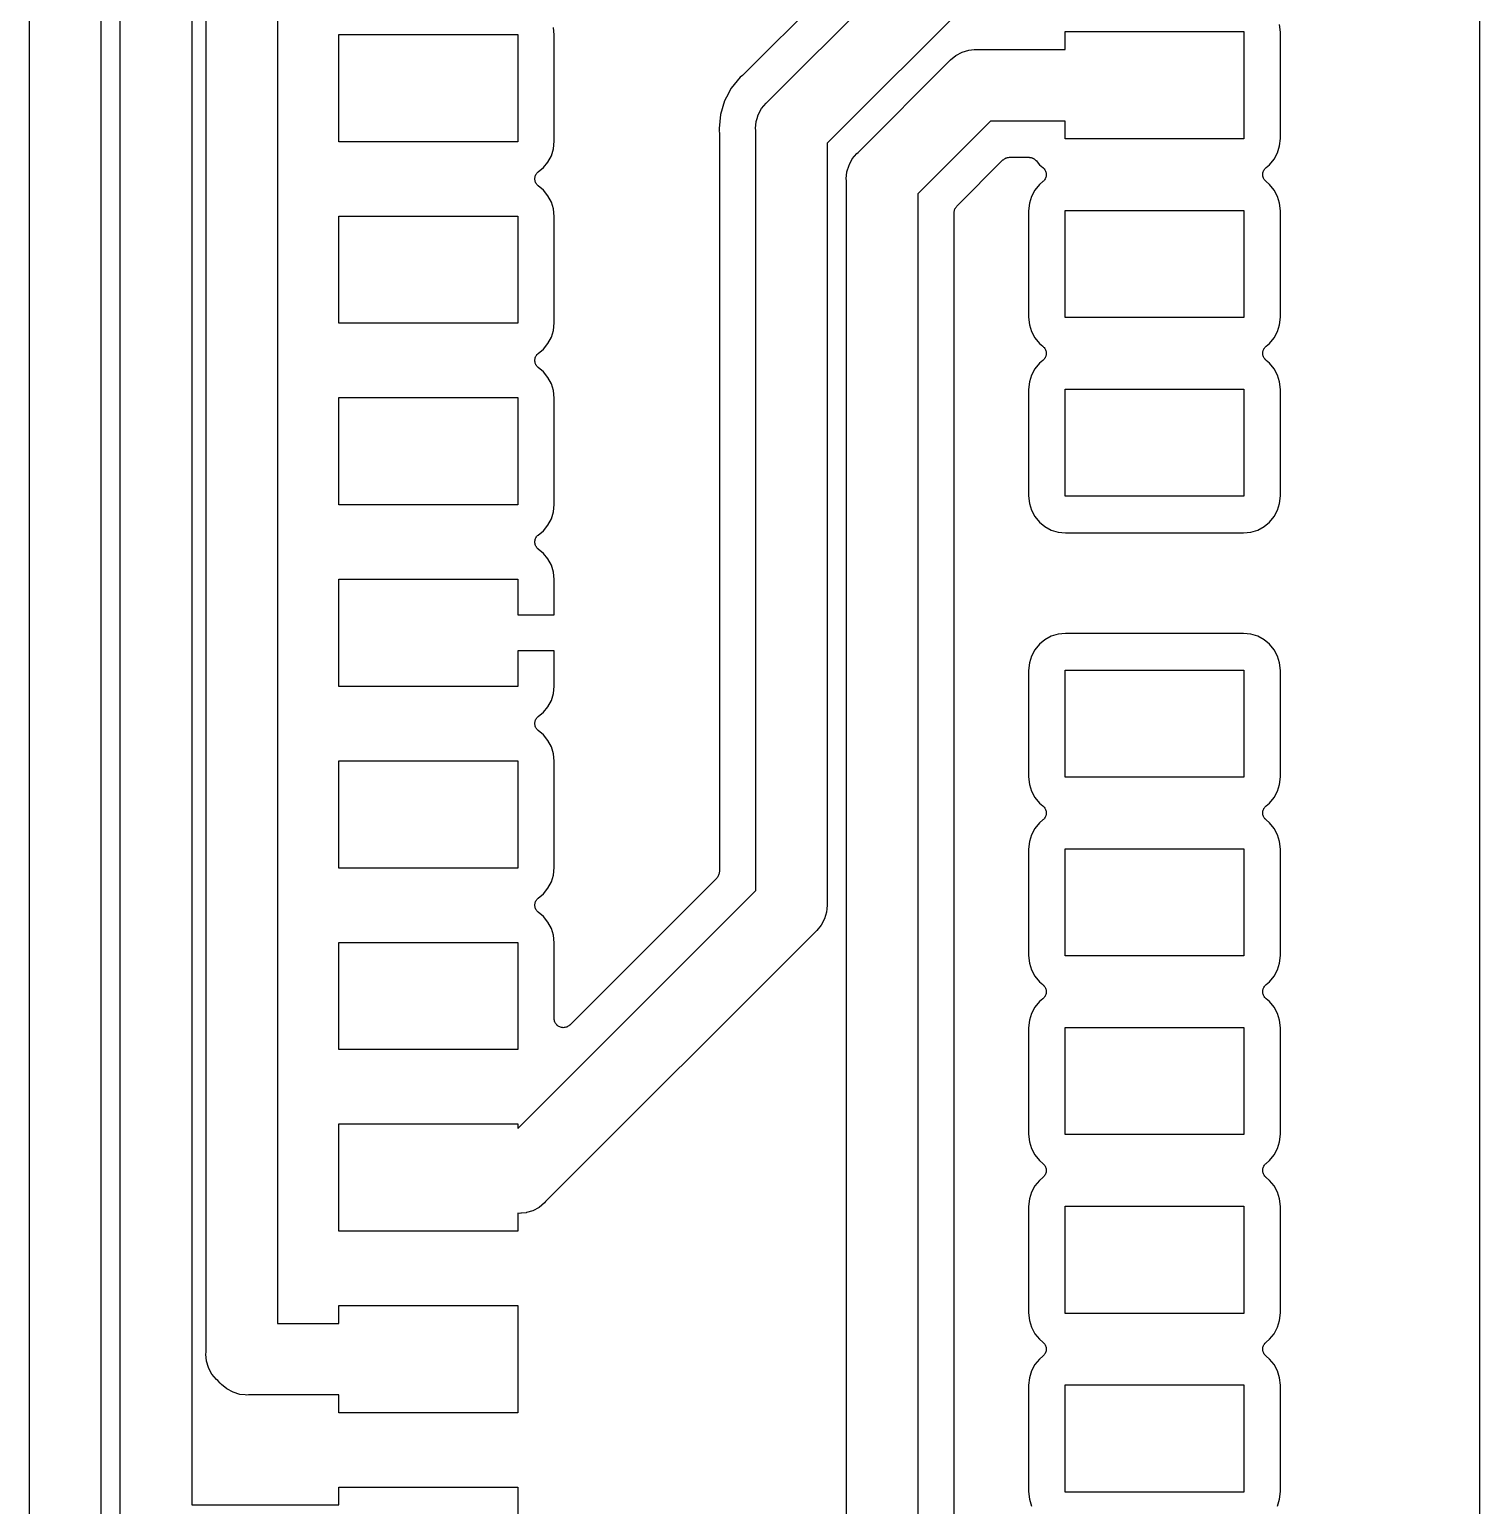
# Model space of a CAD drawing. Extents: x 85.6 to 143, y -120.1 to -61.5.
# Drawn here: x 122.69 to 142.98, y -104.92 to -84.27 of the extents above; entities that cross this region are included whole.
import ezdxf

# ---------------------------------------------------------------- set-up
doc = ezdxf.new("R2010")
doc.units = 0
doc.header["$MEASUREMENT"] = 0
doc.layers.add('BLACK', color=7, linetype='CONTINUOUS')

msp = doc.modelspace()

# ---------------------------------------------------------------- linework, layer by layer
at = {"layer": 'BLACK', "linetype": 'CONTINUOUS'}
for p, q in [((142.977, -61.62), (142.977, -119.99)), ((123.96, -105.385), (123.96, -71.1446)), ((124.96, -71.62), (124.96, -104.91)), ((125.16, -102.775), (125.16, -72.4845)), ((126.16, -72.82), (126.16, -102.37)), ((123.69, -78.2346), (123.69, -113.8)), ((122.69, -114.275), (122.69, -78.4171)), ((135.703, -81.8767), (132.677, -84.9028)), ((133.014, -85.2841), (136.084, -82.2138)), ((136.662, -83.05), (133.85, -85.8621)), ((130.031, -84.3462), (130.021, -84.2404)), ((140.191, -84.3062), (140.181, -84.2004)), ((127.02, -85.84), (127.02, -84.34)), ((127.02, -84.34), (129.52, -84.34)), ((129.52, -84.34), (129.52, -85.84)), ((130.031, -85.8338), (130.031, -84.3462)), ((137.18, -84.55), (137.18, -84.3)), ((137.18, -84.3), (139.68, -84.3)), ((139.68, -84.3), (139.68, -85.8)), ((140.191, -85.7938), (140.191, -84.3062)), ((135.575, -84.6947), (135.651, -84.6323)), ((135.651, -84.6323), (135.738, -84.5858)), ((135.738, -84.5858), (135.832, -84.5572)), ((135.832, -84.5572), (135.905, -84.55)), ((135.905, -84.55), (135.93, -84.5476)), ((135.93, -84.5476), (135.955, -84.55)), ((135.955, -84.55), (137.18, -84.55)), ((134.284, -85.9891), (135.559, -84.7138)), ((135.559, -84.7138), (135.575, -84.6947)), ((132.634, -84.9388), (132.508, -85.0923)), ((132.667, -84.9112), (132.634, -84.9388)), ((132.671, -84.9074), (132.667, -84.9112)), ((132.675, -84.9041), (132.671, -84.9074)), ((132.677, -84.9028), (132.675, -84.9041)), ((132.414, -85.2674), (132.357, -85.4574)), ((132.44, -85.2187), (132.414, -85.2674)), ((132.508, -85.0923), (132.44, -85.2187)), ((132.357, -85.4574), (132.337, -85.655)), ((132.87, -85.5164), (132.886, -85.4627)), ((132.886, -85.4627), (132.932, -85.3759)), ((132.932, -85.3759), (132.995, -85.2997)), ((132.995, -85.2997), (133.014, -85.2841)), ((132.337, -85.655), (132.341, -85.6983)), ((132.848, -85.655), (132.857, -85.557)), ((132.85, -85.6796), (132.848, -85.655)), ((132.85, -96.3129), (132.85, -85.6796)), ((132.857, -85.557), (132.87, -85.5164)), ((136.137, -85.55), (135.12, -86.5671)), ((137.18, -85.55), (136.137, -85.55)), ((137.18, -85.8), (137.18, -85.55)), ((129.52, -85.84), (127.02, -85.84)), ((130.021, -85.9396), (130.031, -85.8338)), ((132.341, -85.6983), (132.342, -85.7001)), ((132.342, -85.7001), (132.341, -85.7054)), ((132.341, -85.7054), (132.342, -85.7108)), ((132.342, -85.7108), (132.342, -96.0499)), ((133.85, -85.8621), (133.85, -96.4954)), ((139.68, -85.8), (137.18, -85.8)), ((140.181, -85.8996), (140.191, -85.7938)), ((129.944, -86.1236), (129.992, -86.0353)), ((129.992, -86.0353), (130.021, -85.9396)), ((134.161, -86.1582), (134.202, -86.0809)), ((134.202, -86.0809), (134.265, -86.0047)), ((134.265, -86.0047), (134.284, -85.9891)), ((135.665, -86.7403), (136.31, -86.0952)), ((136.31, -86.0952), (136.311, -86.0949)), ((136.311, -86.0949), (136.312, -86.094)), ((136.311, -86.0949), (136.311, -86.0949)), ((136.311, -86.0949), (136.311, -86.0949)), ((136.312, -86.094), (136.321, -86.0866)), ((136.321, -86.0866), (136.33, -86.0792)), ((136.33, -86.0789), (136.331, -86.0785)), ((136.33, -86.0792), (136.33, -86.0789)), ((136.331, -86.0785), (136.341, -86.0731)), ((136.341, -86.0731), (136.352, -86.0676)), ((136.352, -86.0674), (136.353, -86.0671)), ((136.352, -86.0676), (136.352, -86.0674)), ((136.353, -86.0671), (136.364, -86.0638)), ((136.364, -86.0638), (136.375, -86.0604)), ((136.375, -86.0604), (136.376, -86.0604)), ((136.376, -86.0604), (136.377, -86.0602)), ((136.377, -86.0602), (136.388, -86.0591)), ((136.388, -86.0591), (136.4, -86.058)), ((136.4, -86.058), (136.674, -86.058)), ((136.674, -86.058), (136.676, -86.058)), ((136.676, -86.058), (136.682, -86.0586)), ((136.682, -86.0586), (136.687, -86.0587)), ((136.687, -86.0587), (136.694, -86.06)), ((136.694, -86.06), (136.701, -86.0608)), ((136.701, -86.0608), (136.706, -86.0625)), ((136.706, -86.0625), (136.712, -86.0636)), ((136.712, -86.0636), (136.718, -86.0662)), ((136.718, -86.0662), (136.725, -86.0683)), ((136.725, -86.0683), (136.729, -86.071)), ((136.729, -86.071), (136.735, -86.0731)), ((136.735, -86.0731), (136.74, -86.0769)), ((136.74, -86.0769), (136.746, -86.0802)), ((136.746, -86.0802), (136.751, -86.0838)), ((136.751, -86.0838), (136.755, -86.0869)), ((136.755, -86.0869), (136.76, -86.0917)), ((136.76, -86.0917), (136.765, -86.0961)), ((136.765, -86.0961), (136.769, -86.1005)), ((140.041, -86.1609), (140.104, -86.0836)), ((140.104, -86.0836), (140.152, -85.9953)), ((140.152, -85.9953), (140.181, -85.8996)), ((129.771, -86.3111), (129.775, -86.2999)), ((129.775, -86.2999), (129.776, -86.2996)), ((129.776, -86.2993), (129.783, -86.2893)), ((129.776, -86.2996), (129.776, -86.2993)), ((129.783, -86.2893), (129.789, -86.2793)), ((129.789, -86.2793), (129.79, -86.2791)), ((129.79, -86.2787), (129.798, -86.2704)), ((129.79, -86.2791), (129.79, -86.2787)), ((129.798, -86.2704), (129.807, -86.2618)), ((129.807, -86.2618), (129.881, -86.2009)), ((129.881, -86.2009), (129.944, -86.1236)), ((134.118, -86.36), (134.127, -86.262)), ((134.127, -86.262), (134.156, -86.1677)), ((134.156, -86.1677), (134.161, -86.1582)), ((136.769, -86.1005), (136.773, -86.1044)), ((136.773, -86.1044), (136.819, -86.161)), ((136.819, -86.161), (136.869, -86.2018)), ((136.869, -86.2018), (136.87, -86.2025)), ((136.87, -86.2025), (136.87, -86.2025)), ((136.87, -86.2025), (136.87, -86.2025)), ((136.87, -86.2025), (136.87, -86.203)), ((136.87, -86.203), (136.879, -86.2117)), ((136.879, -86.2117), (136.887, -86.2201)), ((136.887, -86.2201), (136.887, -86.2204)), ((136.887, -86.2204), (136.888, -86.2207)), ((136.888, -86.2207), (136.894, -86.2309)), ((136.894, -86.2309), (136.901, -86.2408)), ((136.901, -86.2408), (136.901, -86.2412)), ((136.901, -86.2412), (136.901, -86.2415)), ((136.901, -86.2415), (136.906, -86.2527)), ((136.906, -86.2527), (136.91, -86.2638)), ((136.91, -86.2638), (136.91, -86.2641)), ((136.91, -86.2641), (136.91, -86.2645)), ((136.91, -86.2645), (136.912, -86.2763)), ((136.912, -86.2763), (136.915, -86.2881)), ((136.915, -86.2881), (136.915, -86.2885)), ((136.915, -86.2885), (136.915, -86.2889)), ((136.915, -86.2889), (136.915, -86.3008)), ((136.915, -86.3008), (136.915, -86.3129)), ((139.945, -86.2863), (139.948, -86.2745)), ((139.945, -86.2867), (139.945, -86.2863)), ((139.945, -86.2871), (139.945, -86.2867)), ((139.945, -86.2991), (139.945, -86.2871)), ((139.945, -86.3111), (139.945, -86.2991)), ((139.948, -86.2745), (139.95, -86.2628)), ((139.95, -86.2621), (139.955, -86.251)), ((139.95, -86.2625), (139.95, -86.2621)), ((139.95, -86.2628), (139.95, -86.2625)), ((139.955, -86.251), (139.96, -86.2399)), ((139.96, -86.2393), (139.967, -86.2293)), ((139.96, -86.2396), (139.96, -86.2393)), ((139.96, -86.2399), (139.96, -86.2396)), ((139.967, -86.2293), (139.974, -86.2193)), ((139.974, -86.2187), (139.983, -86.2103)), ((139.974, -86.2191), (139.974, -86.2187)), ((139.974, -86.2193), (139.974, -86.2191)), ((139.983, -86.2103), (139.991, -86.2018)), ((139.991, -86.2018), (140.041, -86.1609)), ((129.761, -86.3463), (129.764, -86.3347)), ((129.761, -86.3467), (129.761, -86.3463)), ((129.761, -86.3471), (129.761, -86.3467)), ((129.761, -86.3591), (129.761, -86.3471)), ((129.761, -86.3711), (129.761, -86.3591)), ((129.761, -86.3715), (129.761, -86.3711)), ((129.761, -86.3719), (129.761, -86.3715)), ((129.763, -86.3836), (129.761, -86.3719)), ((129.765, -86.3955), (129.763, -86.3836)), ((129.764, -86.3347), (129.766, -86.3228)), ((129.766, -86.3958), (129.765, -86.3955)), ((129.766, -86.3221), (129.771, -86.3111)), ((129.766, -86.3225), (129.766, -86.3221)), ((129.766, -86.3228), (129.766, -86.3225)), ((129.766, -86.3962), (129.766, -86.3958)), ((129.77, -86.4074), (129.766, -86.3962)), ((129.775, -86.4185), (129.77, -86.4074)), ((129.775, -86.4188), (129.775, -86.4185)), ((129.775, -86.4192), (129.775, -86.4188)), ((129.782, -86.4292), (129.775, -86.4192)), ((129.788, -86.4393), (129.782, -86.4292)), ((129.788, -86.4396), (129.788, -86.4393)), ((129.789, -86.4399), (129.788, -86.4396)), ((129.797, -86.4484), (129.789, -86.4399)), ((129.805, -86.457), (129.797, -86.4484)), ((129.806, -86.4575), (129.805, -86.457)), ((129.806, -86.4576), (129.806, -86.4575)), ((129.806, -86.4575), (129.806, -86.4575)), ((129.807, -86.4582), (129.806, -86.4576)), ((129.881, -86.5191), (129.807, -86.4582)), ((134.12, -86.3846), (134.118, -86.36)), ((134.12, -111.553), (134.12, -86.3846)), ((136.819, -86.4391), (136.756, -86.5164)), ((136.869, -86.3982), (136.819, -86.4391)), ((136.877, -86.3897), (136.869, -86.3982)), ((136.886, -86.3813), (136.877, -86.3897)), ((136.893, -86.3707), (136.886, -86.3807)), ((136.886, -86.3807), (136.886, -86.3809)), ((136.886, -86.3809), (136.886, -86.3813)), ((136.9, -86.3607), (136.893, -86.3707)), ((136.905, -86.3488), (136.9, -86.3601)), ((136.9, -86.3601), (136.9, -86.3604)), ((136.9, -86.3604), (136.9, -86.3607)), ((136.909, -86.3379), (136.905, -86.3488)), ((136.91, -86.3376), (136.909, -86.3379)), ((136.912, -86.3253), (136.91, -86.3372)), ((136.91, -86.3372), (136.91, -86.3376)), ((136.915, -86.3137), (136.912, -86.3253)), ((136.915, -86.3129), (136.915, -86.3133)), ((136.915, -86.3133), (136.915, -86.3137)), ((139.945, -86.3115), (139.945, -86.3111)), ((139.945, -86.3119), (139.945, -86.3115)), ((139.948, -86.3237), (139.945, -86.3119)), ((139.95, -86.3355), (139.948, -86.3237)), ((139.95, -86.3358), (139.95, -86.3355)), ((139.95, -86.3362), (139.95, -86.3358)), ((139.955, -86.3474), (139.95, -86.3362)), ((139.959, -86.3585), (139.955, -86.3474)), ((139.959, -86.3588), (139.959, -86.3585)), ((139.959, -86.3592), (139.959, -86.3588)), ((139.966, -86.3693), (139.959, -86.3592)), ((139.972, -86.3793), (139.966, -86.3693)), ((139.973, -86.3796), (139.972, -86.3793)), ((139.973, -86.3799), (139.973, -86.3796)), ((139.981, -86.3884), (139.973, -86.3799)), ((139.99, -86.397), (139.981, -86.3884)), ((139.99, -86.3975), (139.99, -86.397)), ((139.991, -86.3982), (139.99, -86.3975)), ((139.99, -86.3975), (139.99, -86.3975)), ((139.99, -86.3975), (139.99, -86.3975)), ((140.041, -86.4391), (139.991, -86.3982)), ((140.104, -86.5164), (140.041, -86.4391)), ((129.944, -86.5964), (129.881, -86.5191)), ((129.992, -86.6847), (129.944, -86.5964)), ((130.021, -86.7804), (129.992, -86.6847)), ((135.12, -86.5671), (135.12, -111.735)), ((136.679, -86.7004), (136.669, -86.8062)), ((136.708, -86.6047), (136.679, -86.7004)), ((136.756, -86.5164), (136.708, -86.6047)), ((140.152, -86.6047), (140.104, -86.5164)), ((140.181, -86.7004), (140.152, -86.6047)), ((140.191, -86.8062), (140.181, -86.7004)), ((127.02, -88.38), (127.02, -86.88)), ((127.02, -86.88), (129.52, -86.88)), ((129.52, -86.88), (129.52, -88.38)), ((130.031, -86.8862), (130.021, -86.7804)), ((130.031, -88.3738), (130.031, -86.8862)), ((135.628, -86.8284), (135.629, -86.8167)), ((135.628, -86.8297), (135.628, -86.8284)), ((135.628, -86.8297), (135.628, -86.8297)), ((135.628, -86.8297), (135.628, -86.8297)), ((135.628, -86.8301), (135.628, -86.8297)), ((135.628, -111.704), (135.628, -86.8301)), ((135.629, -86.8167), (135.631, -86.805)), ((135.631, -86.8037), (135.634, -86.7925)), ((135.631, -86.8044), (135.631, -86.8037)), ((135.631, -86.805), (135.631, -86.8044)), ((135.634, -86.7925), (135.638, -86.7813)), ((135.638, -86.7801), (135.644, -86.7698)), ((135.638, -86.7807), (135.638, -86.7801)), ((135.638, -86.7813), (135.638, -86.7807)), ((135.644, -86.7698), (135.649, -86.7595)), ((135.649, -86.7595), (135.65, -86.759)), ((135.65, -86.7584), (135.658, -86.7494)), ((135.65, -86.759), (135.65, -86.7584)), ((135.658, -86.7494), (135.665, -86.7403)), ((136.669, -86.8062), (136.669, -88.2938)), ((137.18, -88.3), (137.18, -86.8)), ((137.18, -86.8), (139.68, -86.8)), ((139.68, -86.8), (139.68, -88.3)), ((140.191, -88.2938), (140.191, -86.8062)), ((136.669, -88.2938), (136.679, -88.3996)), ((139.68, -88.3), (137.18, -88.3)), ((140.181, -88.3996), (140.191, -88.2938)), ((129.52, -88.38), (127.02, -88.38)), ((129.944, -88.6636), (129.992, -88.5753)), ((129.992, -88.5753), (130.021, -88.4796)), ((130.021, -88.4796), (130.031, -88.3738)), ((136.679, -88.3996), (136.708, -88.4953)), ((136.708, -88.4953), (136.756, -88.5836)), ((140.104, -88.5836), (140.152, -88.4953)), ((140.152, -88.4953), (140.181, -88.3996)), ((129.807, -88.8018), (129.881, -88.7409)), ((129.881, -88.7409), (129.944, -88.6636)), ((136.756, -88.5836), (136.819, -88.6609)), ((136.819, -88.6609), (136.869, -88.7018)), ((136.869, -88.7018), (136.87, -88.7025)), ((136.87, -88.7025), (136.87, -88.7025)), ((136.87, -88.7025), (136.87, -88.7025)), ((136.87, -88.7025), (136.87, -88.703)), ((136.87, -88.703), (136.879, -88.7117)), ((136.879, -88.7117), (136.887, -88.7201)), ((136.887, -88.7201), (136.887, -88.7204)), ((136.887, -88.7204), (136.888, -88.7207)), ((136.888, -88.7207), (136.894, -88.7309)), ((136.894, -88.7309), (136.901, -88.7408)), ((136.901, -88.7408), (136.901, -88.7412)), ((136.901, -88.7412), (136.901, -88.7415)), ((136.901, -88.7415), (136.906, -88.7527)), ((136.906, -88.7527), (136.91, -88.7638)), ((136.91, -88.7638), (136.91, -88.7641)), ((136.91, -88.7641), (136.91, -88.7645)), ((136.91, -88.7645), (136.912, -88.7763)), ((136.912, -88.7763), (136.915, -88.7881)), ((139.945, -88.7863), (139.948, -88.7745)), ((139.948, -88.7745), (139.95, -88.7628)), ((139.95, -88.7621), (139.955, -88.751)), ((139.95, -88.7625), (139.95, -88.7621)), ((139.95, -88.7628), (139.95, -88.7625)), ((139.955, -88.751), (139.96, -88.7399)), ((139.96, -88.7393), (139.967, -88.7293)), ((139.96, -88.7396), (139.96, -88.7393)), ((139.96, -88.7399), (139.96, -88.7396)), ((139.967, -88.7293), (139.974, -88.7193)), ((139.974, -88.7187), (139.983, -88.7103)), ((139.974, -88.7191), (139.974, -88.7187)), ((139.974, -88.7193), (139.974, -88.7191)), ((139.983, -88.7103), (139.991, -88.7018)), ((139.991, -88.7018), (140.041, -88.6609)), ((140.041, -88.6609), (140.104, -88.5836)), ((129.761, -88.8863), (129.764, -88.8747)), ((129.761, -88.8867), (129.761, -88.8863)), ((129.761, -88.8871), (129.761, -88.8867)), ((129.761, -88.8991), (129.761, -88.8871)), ((129.761, -88.9111), (129.761, -88.8991)), ((129.761, -88.9115), (129.761, -88.9111)), ((129.761, -88.9119), (129.761, -88.9115)), ((129.763, -88.9236), (129.761, -88.9119)), ((129.765, -88.9355), (129.763, -88.9236)), ((129.764, -88.8747), (129.766, -88.8628)), ((129.766, -88.9358), (129.765, -88.9355)), ((129.766, -88.8621), (129.771, -88.8511)), ((129.766, -88.8625), (129.766, -88.8621)), ((129.766, -88.8628), (129.766, -88.8625)), ((129.766, -88.9362), (129.766, -88.9358)), ((129.77, -88.9474), (129.766, -88.9362)), ((129.775, -88.9585), (129.77, -88.9474)), ((129.771, -88.8511), (129.775, -88.8399)), ((129.775, -88.8399), (129.776, -88.8396)), ((129.775, -88.9588), (129.775, -88.9585)), ((129.775, -88.9592), (129.775, -88.9588)), ((129.782, -88.9692), (129.775, -88.9592)), ((129.776, -88.8393), (129.783, -88.8293)), ((129.776, -88.8396), (129.776, -88.8393)), ((129.788, -88.9793), (129.782, -88.9692)), ((129.783, -88.8293), (129.789, -88.8193)), ((129.788, -88.9796), (129.788, -88.9793)), ((129.789, -88.9799), (129.788, -88.9796)), ((129.789, -88.8193), (129.79, -88.8191)), ((129.797, -88.9884), (129.789, -88.9799)), ((129.79, -88.8187), (129.798, -88.8104)), ((129.79, -88.8191), (129.79, -88.8187)), ((129.805, -88.997), (129.797, -88.9884)), ((129.798, -88.8104), (129.807, -88.8018)), ((136.819, -88.9391), (136.756, -89.0164)), ((136.869, -88.8982), (136.819, -88.9391)), ((136.877, -88.8897), (136.869, -88.8982)), ((136.886, -88.8813), (136.877, -88.8897)), ((136.893, -88.8706), (136.886, -88.8807)), ((136.886, -88.8807), (136.886, -88.8809)), ((136.886, -88.8809), (136.886, -88.8813)), ((136.9, -88.8607), (136.893, -88.8706)), ((136.905, -88.8488), (136.9, -88.8601)), ((136.9, -88.8601), (136.9, -88.8604)), ((136.9, -88.8604), (136.9, -88.8607)), ((136.909, -88.8379), (136.905, -88.8488)), ((136.91, -88.8376), (136.909, -88.8379)), ((136.912, -88.8253), (136.91, -88.8372)), ((136.91, -88.8372), (136.91, -88.8376)), ((136.915, -88.8137), (136.912, -88.8253)), ((136.915, -88.7881), (136.915, -88.7885)), ((136.915, -88.7885), (136.915, -88.7889)), ((136.915, -88.7889), (136.915, -88.8009)), ((136.915, -88.8009), (136.915, -88.8129)), ((136.915, -88.8129), (136.915, -88.8133)), ((136.915, -88.8133), (136.915, -88.8137)), ((139.945, -88.7867), (139.945, -88.7863)), ((139.945, -88.7871), (139.945, -88.7867)), ((139.945, -88.7991), (139.945, -88.7871)), ((139.945, -88.8111), (139.945, -88.7991)), ((139.945, -88.8115), (139.945, -88.8111)), ((139.945, -88.8119), (139.945, -88.8115)), ((139.948, -88.8237), (139.945, -88.8119)), ((139.95, -88.8355), (139.948, -88.8237)), ((139.95, -88.8358), (139.95, -88.8355)), ((139.95, -88.8362), (139.95, -88.8358)), ((139.955, -88.8474), (139.95, -88.8362)), ((139.959, -88.8585), (139.955, -88.8474)), ((139.959, -88.8588), (139.959, -88.8585)), ((139.959, -88.8592), (139.959, -88.8588)), ((139.966, -88.8692), (139.959, -88.8592)), ((139.972, -88.8793), (139.966, -88.8692)), ((139.973, -88.8796), (139.972, -88.8793)), ((139.973, -88.8799), (139.973, -88.8796)), ((139.981, -88.8884), (139.973, -88.8799)), ((139.99, -88.897), (139.981, -88.8884)), ((139.99, -88.8975), (139.99, -88.897)), ((139.991, -88.8982), (139.99, -88.8975)), ((139.99, -88.8975), (139.99, -88.8975)), ((139.99, -88.8975), (139.99, -88.8975)), ((140.041, -88.9391), (139.991, -88.8982)), ((140.104, -89.0164), (140.041, -88.9391)), ((129.806, -88.9975), (129.805, -88.997)), ((129.806, -88.9976), (129.806, -88.9975)), ((129.806, -88.9975), (129.806, -88.9975)), ((129.807, -88.9982), (129.806, -88.9976)), ((129.881, -89.0591), (129.807, -88.9982)), ((129.944, -89.1364), (129.881, -89.0591)), ((129.992, -89.2247), (129.944, -89.1364)), ((136.708, -89.1047), (136.679, -89.2004)), ((136.756, -89.0164), (136.708, -89.1047)), ((140.152, -89.1047), (140.104, -89.0164)), ((140.181, -89.2004), (140.152, -89.1047)), ((130.021, -89.3204), (129.992, -89.2247)), ((130.031, -89.4262), (130.021, -89.3204)), ((136.679, -89.2004), (136.669, -89.3062)), ((136.669, -89.3062), (136.669, -90.7938)), ((137.18, -90.8), (137.18, -89.3)), ((137.18, -89.3), (139.68, -89.3)), ((139.68, -89.3), (139.68, -90.8)), ((140.191, -89.3062), (140.181, -89.2004)), ((140.191, -90.7938), (140.191, -89.3062)), ((127.02, -90.92), (127.02, -89.42)), ((127.02, -89.42), (129.52, -89.42)), ((129.52, -89.42), (129.52, -90.92)), ((130.031, -90.9138), (130.031, -89.4262)), ((136.669, -90.7938), (136.679, -90.8996)), ((139.68, -90.8), (137.18, -90.8)), ((140.181, -90.8996), (140.191, -90.7938)), ((129.52, -90.92), (127.02, -90.92)), ((129.992, -91.1153), (130.021, -91.0196)), ((130.021, -91.0196), (130.031, -90.9138)), ((136.679, -90.8996), (136.708, -90.9953)), ((136.708, -90.9953), (136.756, -91.0836)), ((140.104, -91.0836), (140.152, -90.9953)), ((140.152, -90.9953), (140.181, -90.8996)), ((129.881, -91.2809), (129.944, -91.2036)), ((129.944, -91.2036), (129.992, -91.1153)), ((136.756, -91.0836), (136.819, -91.1609)), ((136.819, -91.1609), (136.896, -91.2244)), ((136.896, -91.2244), (136.985, -91.2716)), ((139.875, -91.2716), (139.964, -91.2244)), ((139.964, -91.2244), (140.041, -91.1609)), ((140.041, -91.1609), (140.104, -91.0836)), ((129.761, -91.4263), (129.764, -91.4147)), ((129.761, -91.4267), (129.761, -91.4263)), ((129.761, -91.4271), (129.761, -91.4267)), ((129.761, -91.439), (129.761, -91.4271)), ((129.761, -91.4511), (129.761, -91.439)), ((129.761, -91.4515), (129.761, -91.4511)), ((129.761, -91.4519), (129.761, -91.4515)), ((129.763, -91.4636), (129.761, -91.4519)), ((129.765, -91.4755), (129.763, -91.4636)), ((129.764, -91.4147), (129.766, -91.4028)), ((129.766, -91.4021), (129.771, -91.3911)), ((129.766, -91.4025), (129.766, -91.4021)), ((129.766, -91.4028), (129.766, -91.4025)), ((129.771, -91.3911), (129.775, -91.3799)), ((129.775, -91.3799), (129.776, -91.3796)), ((129.776, -91.3793), (129.783, -91.3693)), ((129.776, -91.3796), (129.776, -91.3793)), ((129.783, -91.3693), (129.789, -91.3593)), ((129.789, -91.3593), (129.79, -91.3591)), ((129.79, -91.3587), (129.798, -91.3504)), ((129.79, -91.3591), (129.79, -91.3587)), ((129.798, -91.3504), (129.807, -91.3418)), ((129.807, -91.3418), (129.881, -91.2809)), ((136.985, -91.2716), (137.08, -91.3006)), ((137.08, -91.3006), (137.186, -91.3111)), ((137.186, -91.3111), (139.674, -91.3111)), ((139.674, -91.3111), (139.78, -91.3006)), ((139.78, -91.3006), (139.875, -91.2716)), ((129.766, -91.4758), (129.765, -91.4755)), ((129.766, -91.4762), (129.766, -91.4758)), ((129.77, -91.4873), (129.766, -91.4762)), ((129.775, -91.4985), (129.77, -91.4873)), ((129.775, -91.4988), (129.775, -91.4985)), ((129.775, -91.4992), (129.775, -91.4988)), ((129.782, -91.5092), (129.775, -91.4992)), ((129.788, -91.5193), (129.782, -91.5092)), ((129.788, -91.5196), (129.788, -91.5193)), ((129.789, -91.5199), (129.788, -91.5196)), ((129.797, -91.5284), (129.789, -91.5199)), ((129.805, -91.537), (129.797, -91.5284)), ((129.806, -91.5375), (129.805, -91.537)), ((129.806, -91.5376), (129.806, -91.5375)), ((129.806, -91.5375), (129.806, -91.5375)), ((129.807, -91.5382), (129.806, -91.5376)), ((129.881, -91.5991), (129.807, -91.5382)), ((129.944, -91.6764), (129.881, -91.5991)), ((129.992, -91.7647), (129.944, -91.6764)), ((130.021, -91.8604), (129.992, -91.7647)), ((130.031, -91.9662), (130.021, -91.8604)), ((127.02, -93.46), (127.02, -91.96)), ((127.02, -91.96), (129.52, -91.96)), ((129.52, -91.96), (129.52, -92.456)), ((130.031, -92.456), (130.031, -91.9662)), ((129.52, -92.456), (130.031, -92.456)), ((136.819, -92.8691), (136.756, -92.9464)), ((136.896, -92.8056), (136.819, -92.8691)), ((136.985, -92.7584), (136.896, -92.8056)), ((137.08, -92.7294), (136.985, -92.7584)), ((137.186, -92.7189), (137.08, -92.7294)), ((139.674, -92.7189), (137.186, -92.7189)), ((139.78, -92.7293), (139.674, -92.7189)), ((139.875, -92.7584), (139.78, -92.7293)), ((139.964, -92.8056), (139.875, -92.7584)), ((140.041, -92.8691), (139.964, -92.8056)), ((140.104, -92.9464), (140.041, -92.8691)), ((130.031, -92.964), (129.52, -92.964)), ((129.52, -92.964), (129.52, -93.46)), ((130.031, -93.4538), (130.031, -92.964)), ((136.708, -93.0347), (136.679, -93.1304)), ((136.756, -92.9464), (136.708, -93.0347)), ((140.152, -93.0347), (140.104, -92.9464)), ((140.181, -93.1304), (140.152, -93.0347)), ((136.679, -93.1304), (136.669, -93.2362)), ((136.669, -93.2362), (136.669, -94.7238)), ((137.18, -94.73), (137.18, -93.23)), ((137.18, -93.23), (139.68, -93.23)), ((139.68, -93.23), (139.68, -94.73)), ((140.191, -93.2362), (140.181, -93.1304)), ((140.191, -94.7238), (140.191, -93.2362)), ((129.52, -93.46), (127.02, -93.46)), ((130.021, -93.5596), (130.031, -93.4538)), ((129.944, -93.7436), (129.992, -93.6553)), ((129.992, -93.6553), (130.021, -93.5596)), ((129.764, -93.9547), (129.766, -93.9428)), ((129.766, -93.9421), (129.771, -93.9311)), ((129.766, -93.9425), (129.766, -93.9421)), ((129.766, -93.9428), (129.766, -93.9425)), ((129.771, -93.9311), (129.775, -93.9199)), ((129.775, -93.9199), (129.776, -93.9196)), ((129.776, -93.9193), (129.783, -93.9093)), ((129.776, -93.9196), (129.776, -93.9193)), ((129.783, -93.9093), (129.789, -93.8993)), ((129.789, -93.8993), (129.79, -93.8991)), ((129.79, -93.8987), (129.798, -93.8904)), ((129.79, -93.8991), (129.79, -93.8987)), ((129.798, -93.8904), (129.807, -93.8818)), ((129.807, -93.8818), (129.881, -93.8209)), ((129.881, -93.8209), (129.944, -93.7436)), ((129.761, -93.9663), (129.764, -93.9547)), ((129.761, -93.9667), (129.761, -93.9663)), ((129.761, -93.9671), (129.761, -93.9667)), ((129.761, -93.9791), (129.761, -93.9671)), ((129.761, -93.9911), (129.761, -93.9791)), ((129.761, -93.9915), (129.761, -93.9911)), ((129.761, -93.9919), (129.761, -93.9915)), ((129.763, -94.0036), (129.761, -93.9919)), ((129.765, -94.0155), (129.763, -94.0036)), ((129.766, -94.0158), (129.765, -94.0155)), ((129.766, -94.0162), (129.766, -94.0158)), ((129.77, -94.0274), (129.766, -94.0162)), ((129.775, -94.0385), (129.77, -94.0274)), ((129.775, -94.0388), (129.775, -94.0385)), ((129.775, -94.0392), (129.775, -94.0388)), ((129.782, -94.0492), (129.775, -94.0392)), ((129.788, -94.0593), (129.782, -94.0492)), ((129.788, -94.0596), (129.788, -94.0593)), ((129.789, -94.0599), (129.788, -94.0596)), ((129.797, -94.0684), (129.789, -94.0599)), ((129.805, -94.077), (129.797, -94.0684)), ((129.806, -94.0775), (129.805, -94.077)), ((129.806, -94.0776), (129.806, -94.0775)), ((129.806, -94.0775), (129.806, -94.0775)), ((129.807, -94.0782), (129.806, -94.0776)), ((129.881, -94.1391), (129.807, -94.0782)), ((129.944, -94.2164), (129.881, -94.1391)), ((129.992, -94.3047), (129.944, -94.2164)), ((130.021, -94.4004), (129.992, -94.3047)), ((127.02, -96), (127.02, -94.5)), ((127.02, -94.5), (129.52, -94.5)), ((129.52, -94.5), (129.52, -96)), ((130.031, -94.5062), (130.021, -94.4004)), ((130.031, -95.9938), (130.031, -94.5062)), ((136.669, -94.7238), (136.679, -94.8296)), ((139.68, -94.73), (137.18, -94.73)), ((140.181, -94.8296), (140.191, -94.7238)), ((136.679, -94.8296), (136.708, -94.9253)), ((136.708, -94.9253), (136.756, -95.0136)), ((140.104, -95.0136), (140.152, -94.9253)), ((140.152, -94.9253), (140.181, -94.8296)), ((136.756, -95.0136), (136.819, -95.0909)), ((136.819, -95.0909), (136.869, -95.1318)), ((136.869, -95.1318), (136.87, -95.1325)), ((136.87, -95.1325), (136.87, -95.1325)), ((136.87, -95.1325), (136.87, -95.1325)), ((136.87, -95.1325), (136.87, -95.133)), ((136.87, -95.133), (136.879, -95.1417)), ((136.879, -95.1417), (136.887, -95.1501)), ((136.887, -95.1501), (136.887, -95.1504)), ((136.887, -95.1504), (136.888, -95.1507)), ((136.888, -95.1507), (136.894, -95.1609)), ((136.894, -95.1609), (136.901, -95.1708)), ((136.901, -95.1708), (136.901, -95.1712)), ((136.901, -95.1712), (136.901, -95.1715)), ((136.901, -95.1715), (136.906, -95.1827)), ((136.906, -95.1827), (136.91, -95.1938)), ((139.95, -95.1921), (139.955, -95.181)), ((139.955, -95.181), (139.96, -95.1699)), ((139.96, -95.1693), (139.967, -95.1593)), ((139.96, -95.1696), (139.96, -95.1693)), ((139.96, -95.1699), (139.96, -95.1696)), ((139.967, -95.1593), (139.974, -95.1493)), ((139.974, -95.1487), (139.983, -95.1403)), ((139.974, -95.1491), (139.974, -95.1487)), ((139.974, -95.1493), (139.974, -95.1491)), ((139.983, -95.1403), (139.991, -95.1318)), ((139.991, -95.1318), (140.041, -95.0909)), ((140.041, -95.0909), (140.104, -95.0136)), ((136.819, -95.3691), (136.756, -95.4464)), ((136.869, -95.3282), (136.819, -95.3691)), ((136.877, -95.3197), (136.869, -95.3282)), ((136.886, -95.3113), (136.877, -95.3197)), ((136.893, -95.3007), (136.886, -95.3107)), ((136.886, -95.3107), (136.886, -95.3109)), ((136.886, -95.3109), (136.886, -95.3113)), ((136.9, -95.2907), (136.893, -95.3007)), ((136.905, -95.2788), (136.9, -95.2901)), ((136.9, -95.2901), (136.9, -95.2904)), ((136.9, -95.2904), (136.9, -95.2907)), ((136.909, -95.2679), (136.905, -95.2788)), ((136.91, -95.2676), (136.909, -95.2679)), ((136.91, -95.1938), (136.91, -95.1941)), ((136.91, -95.1941), (136.91, -95.1945)), ((136.91, -95.1945), (136.912, -95.2064)), ((136.912, -95.2553), (136.91, -95.2672)), ((136.91, -95.2672), (136.91, -95.2676)), ((136.912, -95.2064), (136.915, -95.2181)), ((136.915, -95.2437), (136.912, -95.2553)), ((136.915, -95.2181), (136.915, -95.2185)), ((136.915, -95.2185), (136.915, -95.2189)), ((136.915, -95.2189), (136.915, -95.2309)), ((136.915, -95.2309), (136.915, -95.2429)), ((136.915, -95.2429), (136.915, -95.2433)), ((136.915, -95.2433), (136.915, -95.2437)), ((139.945, -95.2163), (139.948, -95.2046)), ((139.945, -95.2167), (139.945, -95.2163)), ((139.945, -95.2171), (139.945, -95.2167)), ((139.945, -95.2291), (139.945, -95.2171)), ((139.945, -95.2411), (139.945, -95.2291)), ((139.945, -95.2415), (139.945, -95.2411)), ((139.945, -95.2419), (139.945, -95.2415)), ((139.948, -95.2537), (139.945, -95.2419)), ((139.948, -95.2046), (139.95, -95.1928)), ((139.95, -95.2655), (139.948, -95.2537)), ((139.95, -95.1925), (139.95, -95.1921)), ((139.95, -95.1928), (139.95, -95.1925)), ((139.95, -95.2658), (139.95, -95.2655)), ((139.95, -95.2662), (139.95, -95.2658)), ((139.955, -95.2774), (139.95, -95.2662)), ((139.959, -95.2885), (139.955, -95.2774)), ((139.959, -95.2888), (139.959, -95.2885)), ((139.959, -95.2892), (139.959, -95.2888)), ((139.966, -95.2993), (139.959, -95.2892)), ((139.972, -95.3093), (139.966, -95.2993)), ((139.973, -95.3096), (139.972, -95.3093)), ((139.973, -95.3099), (139.973, -95.3096)), ((139.981, -95.3184), (139.973, -95.3099)), ((139.99, -95.327), (139.981, -95.3184)), ((139.99, -95.3275), (139.99, -95.327)), ((139.991, -95.3282), (139.99, -95.3275)), ((139.99, -95.3275), (139.99, -95.3275)), ((139.99, -95.3275), (139.99, -95.3275)), ((140.041, -95.3691), (139.991, -95.3282)), ((140.104, -95.4464), (140.041, -95.3691)), ((136.708, -95.5347), (136.679, -95.6304)), ((136.756, -95.4464), (136.708, -95.5347)), ((140.152, -95.5347), (140.104, -95.4464)), ((140.181, -95.6304), (140.152, -95.5347)), ((136.679, -95.6304), (136.669, -95.7362)), ((136.669, -95.7362), (136.669, -97.2238)), ((137.18, -97.23), (137.18, -95.73)), ((137.18, -95.73), (139.68, -95.73)), ((139.68, -95.73), (139.68, -97.23)), ((140.191, -95.7362), (140.181, -95.6304)), ((140.191, -97.2238), (140.191, -95.7362)), ((129.52, -96), (127.02, -96)), ((130.021, -96.0996), (130.031, -95.9938)), ((129.944, -96.2836), (129.992, -96.1953)), ((129.992, -96.1953), (130.021, -96.0996)), ((132.305, -96.1397), (130.248, -98.1966)), ((132.312, -96.1306), (132.305, -96.1397)), ((132.32, -96.1216), (132.312, -96.1306)), ((132.321, -96.1205), (132.32, -96.121)), ((132.32, -96.121), (132.32, -96.1216)), ((132.326, -96.1102), (132.321, -96.1205)), ((132.332, -96.0999), (132.326, -96.1102)), ((132.336, -96.0874), (132.332, -96.0987)), ((132.332, -96.0987), (132.332, -96.0993)), ((132.332, -96.0993), (132.332, -96.0999)), ((132.339, -96.0763), (132.336, -96.0874)), ((132.341, -96.0633), (132.339, -96.075)), ((132.339, -96.075), (132.339, -96.0756)), ((132.339, -96.0756), (132.339, -96.0763)), ((132.342, -96.0516), (132.341, -96.0633)), ((132.342, -96.0499), (132.342, -96.0503)), ((132.342, -96.0503), (132.342, -96.0503)), ((132.342, -96.0503), (132.342, -96.0503)), ((132.342, -96.0503), (132.342, -96.0516)), ((129.52, -99.6429), (132.85, -96.3129)), ((129.798, -96.4304), (129.807, -96.4218)), ((129.807, -96.4218), (129.881, -96.3609)), ((129.881, -96.3609), (129.944, -96.2836)), ((129.761, -96.5063), (129.764, -96.4947)), ((129.761, -96.5067), (129.761, -96.5063)), ((129.761, -96.5071), (129.761, -96.5067)), ((129.761, -96.5191), (129.761, -96.5071)), ((129.761, -96.5311), (129.761, -96.5191)), ((129.761, -96.5315), (129.761, -96.5311)), ((129.761, -96.5319), (129.761, -96.5315)), ((129.763, -96.5436), (129.761, -96.5319)), ((129.765, -96.5555), (129.763, -96.5436)), ((129.764, -96.4947), (129.766, -96.4828)), ((129.766, -96.5558), (129.765, -96.5555)), ((129.766, -96.4821), (129.771, -96.4711)), ((129.766, -96.4825), (129.766, -96.4821)), ((129.766, -96.4828), (129.766, -96.4825)), ((129.766, -96.5562), (129.766, -96.5558)), ((129.77, -96.5674), (129.766, -96.5562)), ((129.775, -96.5785), (129.77, -96.5674)), ((129.771, -96.4711), (129.775, -96.4599)), ((129.775, -96.4599), (129.776, -96.4596)), ((129.775, -96.5788), (129.775, -96.5785)), ((129.775, -96.5792), (129.775, -96.5788)), ((129.782, -96.5892), (129.775, -96.5792)), ((129.776, -96.4593), (129.783, -96.4493)), ((129.776, -96.4596), (129.776, -96.4593)), ((129.788, -96.5993), (129.782, -96.5892)), ((129.783, -96.4493), (129.789, -96.4393)), ((129.788, -96.5996), (129.788, -96.5993)), ((129.789, -96.5999), (129.788, -96.5996)), ((129.789, -96.4393), (129.79, -96.4391)), ((129.797, -96.6084), (129.789, -96.5999)), ((129.79, -96.4387), (129.798, -96.4304)), ((129.79, -96.4391), (129.79, -96.4387)), ((129.805, -96.617), (129.797, -96.6084)), ((129.806, -96.6175), (129.805, -96.617)), ((129.806, -96.6176), (129.806, -96.6175)), ((129.806, -96.6175), (129.806, -96.6175)), ((129.807, -96.6182), (129.806, -96.6176)), ((129.881, -96.6791), (129.807, -96.6182)), ((133.843, -96.618), (133.814, -96.7123)), ((133.847, -96.5721), (133.843, -96.618)), ((133.852, -96.52), (133.847, -96.5721)), ((133.85, -96.4954), (133.852, -96.52)), ((129.944, -96.7564), (129.881, -96.6791)), ((129.992, -96.8447), (129.944, -96.7564)), ((133.768, -96.7991), (133.705, -96.8753)), ((133.814, -96.7123), (133.768, -96.7991)), ((127.02, -98.54), (127.02, -97.04)), ((127.02, -97.04), (129.52, -97.04)), ((129.52, -97.04), (129.52, -98.54)), ((133.686, -96.8909), (129.911, -100.666)), ((130.021, -96.9404), (129.992, -96.8447)), ((130.031, -97.0462), (130.021, -96.9404)), ((133.705, -96.8753), (133.686, -96.8909)), ((130.031, -98.1068), (130.031, -97.0462)), ((136.669, -97.2238), (136.679, -97.3296)), ((139.68, -97.23), (137.18, -97.23)), ((140.181, -97.3296), (140.191, -97.2238)), ((136.679, -97.3296), (136.708, -97.4253)), ((136.708, -97.4253), (136.756, -97.5136)), ((140.104, -97.5136), (140.152, -97.4253)), ((140.152, -97.4253), (140.181, -97.3296)), ((136.756, -97.5136), (136.819, -97.5909)), ((136.819, -97.5909), (136.869, -97.6318)), ((136.869, -97.6318), (136.87, -97.6325)), ((136.87, -97.6325), (136.87, -97.6325)), ((136.87, -97.6325), (136.87, -97.6325)), ((136.87, -97.6325), (136.87, -97.633)), ((136.87, -97.633), (136.879, -97.6417)), ((136.879, -97.6417), (136.887, -97.6501)), ((136.887, -97.6501), (136.887, -97.6504)), ((136.887, -97.6504), (136.888, -97.6507)), ((136.888, -97.6507), (136.894, -97.6609)), ((136.894, -97.6609), (136.901, -97.6708)), ((139.96, -97.6693), (139.967, -97.6593)), ((139.967, -97.6593), (139.974, -97.6493)), ((139.974, -97.6487), (139.983, -97.6403)), ((139.974, -97.6491), (139.974, -97.6487)), ((139.974, -97.6493), (139.974, -97.6491)), ((139.983, -97.6403), (139.991, -97.6318)), ((139.991, -97.6318), (140.041, -97.5909)), ((140.041, -97.5909), (140.104, -97.5136)), ((136.869, -97.8282), (136.819, -97.8691)), ((136.877, -97.8197), (136.869, -97.8282)), ((136.886, -97.8113), (136.877, -97.8197)), ((136.893, -97.8007), (136.886, -97.8107)), ((136.886, -97.8107), (136.886, -97.8109)), ((136.886, -97.8109), (136.886, -97.8113)), ((136.9, -97.7907), (136.893, -97.8007)), ((136.905, -97.7788), (136.9, -97.7901)), ((136.9, -97.7901), (136.9, -97.7904)), ((136.9, -97.7904), (136.9, -97.7907)), ((136.901, -97.6708), (136.901, -97.6712)), ((136.901, -97.6712), (136.901, -97.6715)), ((136.901, -97.6715), (136.906, -97.6827)), ((136.909, -97.7679), (136.905, -97.7788)), ((136.906, -97.6827), (136.91, -97.6938)), ((136.91, -97.7676), (136.909, -97.7679)), ((136.91, -97.6938), (136.91, -97.6941)), ((136.91, -97.6941), (136.91, -97.6945)), ((136.91, -97.6945), (136.912, -97.7064)), ((136.912, -97.7553), (136.91, -97.7672)), ((136.91, -97.7672), (136.91, -97.7676)), ((136.912, -97.7064), (136.915, -97.7181)), ((136.915, -97.7437), (136.912, -97.7553)), ((136.915, -97.7181), (136.915, -97.7185)), ((136.915, -97.7185), (136.915, -97.7189)), ((136.915, -97.7189), (136.915, -97.7308)), ((136.915, -97.7308), (136.915, -97.7429)), ((136.915, -97.7429), (136.915, -97.7433)), ((136.915, -97.7433), (136.915, -97.7437)), ((139.945, -97.7163), (139.948, -97.7046)), ((139.945, -97.7167), (139.945, -97.7163)), ((139.945, -97.7171), (139.945, -97.7167)), ((139.945, -97.7291), (139.945, -97.7171)), ((139.945, -97.7411), (139.945, -97.7291)), ((139.945, -97.7415), (139.945, -97.7411)), ((139.945, -97.7419), (139.945, -97.7415)), ((139.948, -97.7537), (139.945, -97.7419)), ((139.948, -97.7046), (139.95, -97.6928)), ((139.95, -97.7655), (139.948, -97.7537)), ((139.95, -97.6921), (139.955, -97.681)), ((139.95, -97.6925), (139.95, -97.6921)), ((139.95, -97.6928), (139.95, -97.6925)), ((139.95, -97.7658), (139.95, -97.7655)), ((139.95, -97.7662), (139.95, -97.7658)), ((139.955, -97.7774), (139.95, -97.7662)), ((139.955, -97.681), (139.96, -97.6699)), ((139.959, -97.7885), (139.955, -97.7774)), ((139.959, -97.7888), (139.959, -97.7885)), ((139.959, -97.7892), (139.959, -97.7888)), ((139.966, -97.7993), (139.959, -97.7892)), ((139.96, -97.6696), (139.96, -97.6693)), ((139.96, -97.6699), (139.96, -97.6696)), ((139.972, -97.8093), (139.966, -97.7993)), ((139.973, -97.8096), (139.972, -97.8093)), ((139.973, -97.8099), (139.973, -97.8096)), ((139.981, -97.8184), (139.973, -97.8099)), ((139.99, -97.827), (139.981, -97.8184)), ((139.99, -97.8275), (139.99, -97.827)), ((139.991, -97.8282), (139.99, -97.8275)), ((139.99, -97.8275), (139.99, -97.8275)), ((139.99, -97.8275), (139.99, -97.8275)), ((140.041, -97.8691), (139.991, -97.8282)), ((136.708, -98.0347), (136.679, -98.1304)), ((136.756, -97.9464), (136.708, -98.0347)), ((136.819, -97.8691), (136.756, -97.9464)), ((140.104, -97.9464), (140.041, -97.8691)), ((140.152, -98.0347), (140.104, -97.9464)), ((140.181, -98.1304), (140.152, -98.0347)), ((130.032, -98.119), (130.031, -98.1068)), ((130.033, -98.131), (130.032, -98.119)), ((130.033, -98.1312), (130.033, -98.131)), ((130.033, -98.1315), (130.033, -98.1312)), ((130.037, -98.1432), (130.033, -98.1315)), ((130.04, -98.1548), (130.037, -98.1432)), ((130.041, -98.155), (130.04, -98.1548)), ((130.041, -98.1552), (130.041, -98.155)), ((130.046, -98.1659), (130.041, -98.1552)), ((130.052, -98.1767), (130.046, -98.1659)), ((130.052, -98.1769), (130.052, -98.1767)), ((130.052, -98.1771), (130.052, -98.1769)), ((130.06, -98.1865), (130.052, -98.1771)), ((130.068, -98.196), (130.06, -98.1865)), ((130.068, -98.1961), (130.068, -98.196)), ((130.068, -98.1963), (130.068, -98.1961)), ((130.077, -98.204), (130.068, -98.1963)), ((130.087, -98.2118), (130.077, -98.204)), ((130.087, -98.2119), (130.087, -98.2118)), ((130.087, -98.2121), (130.087, -98.2119)), ((130.098, -98.2179), (130.087, -98.2121)), ((130.108, -98.2237), (130.098, -98.2179)), ((130.109, -98.2238), (130.108, -98.2237)), ((130.109, -98.2239), (130.109, -98.2238)), ((130.121, -98.2275), (130.109, -98.2239)), ((130.132, -98.2311), (130.121, -98.2275)), ((130.133, -98.2312), (130.132, -98.2311)), ((130.132, -98.2311), (130.132, -98.2311)), ((130.145, -98.2325), (130.133, -98.2312)), ((130.157, -98.2338), (130.145, -98.2325)), ((130.169, -98.2327), (130.157, -98.2338)), ((130.157, -98.2338), (130.157, -98.2338)), ((130.157, -98.2338), (130.157, -98.2338)), ((130.181, -98.2316), (130.169, -98.2327)), ((130.182, -98.2316), (130.181, -98.2316)), ((130.193, -98.2281), (130.182, -98.2315)), ((130.182, -98.2315), (130.182, -98.2316)), ((130.205, -98.2247), (130.193, -98.2281)), ((130.206, -98.2245), (130.205, -98.2246)), ((130.205, -98.2246), (130.205, -98.2247)), ((130.216, -98.2189), (130.206, -98.2245)), ((130.227, -98.2133), (130.216, -98.2189)), ((130.228, -98.2131), (130.227, -98.2132)), ((130.227, -98.2132), (130.227, -98.2133)), ((130.237, -98.2054), (130.228, -98.2131)), ((130.247, -98.1978), (130.237, -98.2054)), ((130.248, -98.1966), (130.247, -98.1975)), ((130.247, -98.1975), (130.247, -98.1975)), ((130.247, -98.1975), (130.247, -98.1975)), ((130.247, -98.1975), (130.247, -98.1978)), ((136.679, -98.1304), (136.669, -98.2362)), ((136.669, -98.2362), (136.669, -99.7238)), ((137.18, -99.73), (137.18, -98.23)), ((137.18, -98.23), (139.68, -98.23)), ((139.68, -98.23), (139.68, -99.73)), ((140.191, -98.2362), (140.181, -98.1304)), ((140.191, -99.7238), (140.191, -98.2362)), ((129.52, -98.54), (127.02, -98.54)), ((127.02, -101.08), (127.02, -99.58)), ((127.02, -99.58), (129.52, -99.58)), ((129.52, -99.58), (129.52, -99.6429)), ((136.669, -99.7238), (136.679, -99.8296)), ((140.181, -99.8296), (140.191, -99.7238)), ((136.679, -99.8296), (136.708, -99.9253)), ((136.708, -99.9253), (136.756, -100.014)), ((139.68, -99.73), (137.18, -99.73)), ((140.104, -100.014), (140.152, -99.9253)), ((140.152, -99.9253), (140.181, -99.8296)), ((136.756, -100.014), (136.819, -100.091)), ((136.819, -100.091), (136.869, -100.132)), ((136.869, -100.132), (136.87, -100.132)), ((136.87, -100.132), (136.87, -100.132)), ((136.87, -100.132), (136.87, -100.132)), ((136.87, -100.132), (136.87, -100.133)), ((136.87, -100.133), (136.879, -100.142)), ((139.983, -100.14), (139.991, -100.132)), ((139.991, -100.132), (140.041, -100.091)), ((140.041, -100.091), (140.104, -100.014)), ((136.869, -100.328), (136.819, -100.369)), ((136.877, -100.32), (136.869, -100.328)), ((136.886, -100.311), (136.877, -100.32)), ((136.879, -100.142), (136.887, -100.15)), ((136.893, -100.301), (136.886, -100.311)), ((136.886, -100.311), (136.886, -100.311)), ((136.886, -100.311), (136.886, -100.311)), ((136.887, -100.15), (136.887, -100.15)), ((136.887, -100.15), (136.888, -100.151)), ((136.888, -100.151), (136.894, -100.161)), ((136.9, -100.291), (136.893, -100.301)), ((136.894, -100.161), (136.901, -100.171)), ((136.905, -100.279), (136.9, -100.29)), ((136.9, -100.29), (136.9, -100.29)), ((136.9, -100.29), (136.9, -100.291)), ((136.901, -100.171), (136.901, -100.171)), ((136.901, -100.171), (136.901, -100.172)), ((136.901, -100.172), (136.906, -100.183)), ((136.909, -100.268), (136.905, -100.279)), ((136.906, -100.183), (136.91, -100.194)), ((136.91, -100.268), (136.909, -100.268)), ((136.91, -100.194), (136.91, -100.194)), ((136.91, -100.194), (136.91, -100.195)), ((136.91, -100.195), (136.912, -100.206)), ((136.912, -100.255), (136.91, -100.267)), ((136.91, -100.267), (136.91, -100.268)), ((136.912, -100.206), (136.915, -100.218)), ((136.915, -100.244), (136.912, -100.255)), ((136.915, -100.218), (136.915, -100.218)), ((136.915, -100.218), (136.915, -100.219)), ((136.915, -100.219), (136.915, -100.231)), ((136.915, -100.231), (136.915, -100.243)), ((136.915, -100.243), (136.915, -100.243)), ((136.915, -100.243), (136.915, -100.244)), ((139.945, -100.216), (139.948, -100.205)), ((139.945, -100.217), (139.945, -100.216)), ((139.945, -100.229), (139.945, -100.217)), ((139.945, -100.217), (139.945, -100.217)), ((139.945, -100.241), (139.945, -100.229)), ((139.945, -100.242), (139.945, -100.241)), ((139.948, -100.254), (139.945, -100.242)), ((139.945, -100.242), (139.945, -100.242)), ((139.948, -100.205), (139.95, -100.193)), ((139.95, -100.265), (139.948, -100.254)), ((139.95, -100.192), (139.955, -100.181)), ((139.95, -100.193), (139.95, -100.192)), ((139.95, -100.192), (139.95, -100.192)), ((139.95, -100.266), (139.95, -100.265)), ((139.955, -100.277), (139.95, -100.266)), ((139.95, -100.266), (139.95, -100.266)), ((139.955, -100.181), (139.96, -100.17)), ((139.959, -100.288), (139.955, -100.277)), ((139.959, -100.289), (139.959, -100.288)), ((139.966, -100.299), (139.959, -100.289)), ((139.959, -100.289), (139.959, -100.289)), ((139.96, -100.169), (139.967, -100.159)), ((139.96, -100.17), (139.96, -100.169)), ((139.96, -100.17), (139.96, -100.17)), ((139.972, -100.309), (139.966, -100.299)), ((139.967, -100.159), (139.974, -100.149)), ((139.973, -100.31), (139.972, -100.309)), ((139.981, -100.318), (139.973, -100.31)), ((139.973, -100.31), (139.973, -100.31)), ((139.974, -100.149), (139.983, -100.14)), ((139.974, -100.149), (139.974, -100.149)), ((139.974, -100.149), (139.974, -100.149)), ((139.99, -100.327), (139.981, -100.318)), ((139.99, -100.328), (139.99, -100.327)), ((139.991, -100.328), (139.99, -100.328)), ((139.99, -100.328), (139.99, -100.328)), ((139.99, -100.328), (139.99, -100.328)), ((140.041, -100.369), (139.991, -100.328)), ((136.708, -100.535), (136.679, -100.63)), ((136.756, -100.446), (136.708, -100.535)), ((136.819, -100.369), (136.756, -100.446)), ((140.104, -100.446), (140.041, -100.369)), ((140.152, -100.535), (140.104, -100.446)), ((140.181, -100.63), (140.152, -100.535)), ((129.819, -100.748), (129.732, -100.794)), ((129.895, -100.685), (129.819, -100.748)), ((129.911, -100.666), (129.895, -100.685)), ((136.679, -100.63), (136.669, -100.736)), ((136.669, -100.736), (136.669, -102.224)), ((137.18, -102.23), (137.18, -100.73)), ((137.18, -100.73), (139.68, -100.73)), ((139.68, -100.73), (139.68, -102.23)), ((140.191, -100.736), (140.181, -100.63)), ((140.191, -102.224), (140.191, -100.736)), ((129.54, -100.832), (129.52, -100.83)), ((129.52, -100.83), (129.52, -101.08)), ((129.565, -100.83), (129.54, -100.832)), ((129.575, -100.829), (129.565, -100.83)), ((129.638, -100.823), (129.575, -100.829)), ((129.643, -100.821), (129.638, -100.823)), ((129.732, -100.794), (129.643, -100.821)), ((129.52, -101.08), (127.02, -101.08)), ((127.02, -102.37), (127.02, -102.12)), ((127.02, -102.12), (129.52, -102.12)), ((129.52, -102.12), (129.52, -103.62)), ((126.16, -102.37), (127.02, -102.37)), ((136.669, -102.224), (136.679, -102.33)), ((136.679, -102.33), (136.708, -102.425)), ((139.68, -102.23), (137.18, -102.23)), ((140.152, -102.425), (140.181, -102.33)), ((140.181, -102.33), (140.191, -102.224)), ((136.708, -102.425), (136.756, -102.514)), ((136.756, -102.514), (136.819, -102.591)), ((136.819, -102.591), (136.869, -102.632)), ((139.991, -102.632), (140.041, -102.591)), ((140.041, -102.591), (140.104, -102.514)), ((140.104, -102.514), (140.152, -102.425)), ((125.158, -102.8), (125.16, -102.775)), ((125.167, -102.898), (125.158, -102.8)), ((136.869, -102.632), (136.87, -102.632)), ((136.877, -102.82), (136.869, -102.828)), ((136.87, -102.632), (136.87, -102.632)), ((136.87, -102.632), (136.87, -102.632)), ((136.87, -102.632), (136.87, -102.633)), ((136.87, -102.633), (136.879, -102.642)), ((136.886, -102.811), (136.877, -102.82)), ((136.879, -102.642), (136.887, -102.65)), ((136.893, -102.801), (136.886, -102.811)), ((136.886, -102.811), (136.886, -102.811)), ((136.886, -102.811), (136.886, -102.811)), ((136.887, -102.65), (136.887, -102.65)), ((136.887, -102.65), (136.888, -102.651)), ((136.888, -102.651), (136.894, -102.661)), ((136.9, -102.791), (136.893, -102.801)), ((136.894, -102.661), (136.901, -102.671)), ((136.905, -102.779), (136.9, -102.79)), ((136.9, -102.79), (136.9, -102.79)), ((136.9, -102.79), (136.9, -102.791)), ((136.901, -102.671), (136.901, -102.671)), ((136.901, -102.671), (136.901, -102.672)), ((136.901, -102.672), (136.906, -102.683)), ((136.909, -102.768), (136.905, -102.779)), ((136.906, -102.683), (136.91, -102.694)), ((136.91, -102.768), (136.909, -102.768)), ((136.91, -102.694), (136.91, -102.694)), ((136.91, -102.694), (136.91, -102.695)), ((136.91, -102.695), (136.912, -102.706)), ((136.912, -102.755), (136.91, -102.767)), ((136.91, -102.767), (136.91, -102.768)), ((136.912, -102.706), (136.915, -102.718)), ((136.915, -102.744), (136.912, -102.755)), ((136.915, -102.718), (136.915, -102.718)), ((136.915, -102.718), (136.915, -102.719)), ((136.915, -102.719), (136.915, -102.731)), ((136.915, -102.731), (136.915, -102.743)), ((136.915, -102.743), (136.915, -102.743)), ((136.915, -102.743), (136.915, -102.744)), ((139.945, -102.716), (139.948, -102.705)), ((139.945, -102.717), (139.945, -102.716)), ((139.945, -102.729), (139.945, -102.717)), ((139.945, -102.717), (139.945, -102.717)), ((139.945, -102.741), (139.945, -102.729)), ((139.945, -102.742), (139.945, -102.741)), ((139.948, -102.754), (139.945, -102.742)), ((139.945, -102.742), (139.945, -102.742)), ((139.948, -102.705), (139.95, -102.693)), ((139.95, -102.765), (139.948, -102.754)), ((139.95, -102.692), (139.955, -102.681)), ((139.95, -102.693), (139.95, -102.692)), ((139.95, -102.692), (139.95, -102.692)), ((139.95, -102.766), (139.95, -102.765)), ((139.955, -102.777), (139.95, -102.766)), ((139.95, -102.766), (139.95, -102.766)), ((139.955, -102.681), (139.96, -102.67)), ((139.959, -102.788), (139.955, -102.777)), ((139.959, -102.789), (139.959, -102.788)), ((139.966, -102.799), (139.959, -102.789)), ((139.959, -102.789), (139.959, -102.789)), ((139.96, -102.669), (139.967, -102.659)), ((139.96, -102.67), (139.96, -102.669)), ((139.96, -102.67), (139.96, -102.67)), ((139.972, -102.809), (139.966, -102.799)), ((139.967, -102.659), (139.974, -102.649)), ((139.973, -102.81), (139.972, -102.809)), ((139.981, -102.818), (139.973, -102.81)), ((139.973, -102.81), (139.973, -102.81)), ((139.974, -102.649), (139.983, -102.64)), ((139.974, -102.649), (139.974, -102.649)), ((139.974, -102.649), (139.974, -102.649)), ((139.99, -102.827), (139.981, -102.818)), ((139.983, -102.64), (139.991, -102.632)), ((125.194, -102.986), (125.167, -102.898)), ((125.196, -102.992), (125.194, -102.986)), ((125.242, -103.079), (125.196, -102.992)), ((136.756, -102.946), (136.708, -103.035)), ((136.819, -102.869), (136.756, -102.946)), ((136.869, -102.828), (136.819, -102.869)), ((139.99, -102.828), (139.99, -102.827)), ((139.991, -102.828), (139.99, -102.828)), ((139.99, -102.828), (139.99, -102.828)), ((139.99, -102.828), (139.99, -102.828)), ((140.041, -102.869), (139.991, -102.828)), ((140.104, -102.946), (140.041, -102.869)), ((140.152, -103.035), (140.104, -102.946)), ((125.305, -103.155), (125.242, -103.079)), ((125.324, -103.171), (125.305, -103.155)), ((125.359, -103.206), (125.324, -103.171)), ((125.375, -103.225), (125.359, -103.206)), ((125.451, -103.288), (125.375, -103.225)), ((136.679, -103.13), (136.669, -103.236)), ((136.669, -103.236), (136.669, -104.724)), ((136.708, -103.035), (136.679, -103.13)), ((137.18, -104.73), (137.18, -103.23)), ((137.18, -103.23), (139.68, -103.23)), ((139.68, -103.23), (139.68, -104.73)), ((140.181, -103.13), (140.152, -103.035)), ((140.191, -103.236), (140.181, -103.13)), ((140.191, -104.724), (140.191, -103.236)), ((125.538, -103.334), (125.451, -103.288)), ((125.632, -103.363), (125.538, -103.334)), ((125.705, -103.37), (125.632, -103.363)), ((125.73, -103.372), (125.705, -103.37)), ((125.755, -103.37), (125.73, -103.372)), ((127.02, -103.37), (125.755, -103.37)), ((127.02, -103.62), (127.02, -103.37)), ((129.52, -103.62), (127.02, -103.62)), ((127.02, -104.91), (127.02, -104.66)), ((127.02, -104.66), (129.52, -104.66)), ((129.52, -104.66), (129.52, -106.16)), ((136.669, -104.724), (136.679, -104.83)), ((136.679, -104.83), (136.708, -104.925)), ((139.68, -104.73), (137.18, -104.73)), ((140.152, -104.925), (140.181, -104.83)), ((140.181, -104.83), (140.191, -104.724)), ((124.96, -104.91), (127.02, -104.91))]:
    msp.add_line(p, q, dxfattribs=at)

doc.saveas('drawing.dxf')
